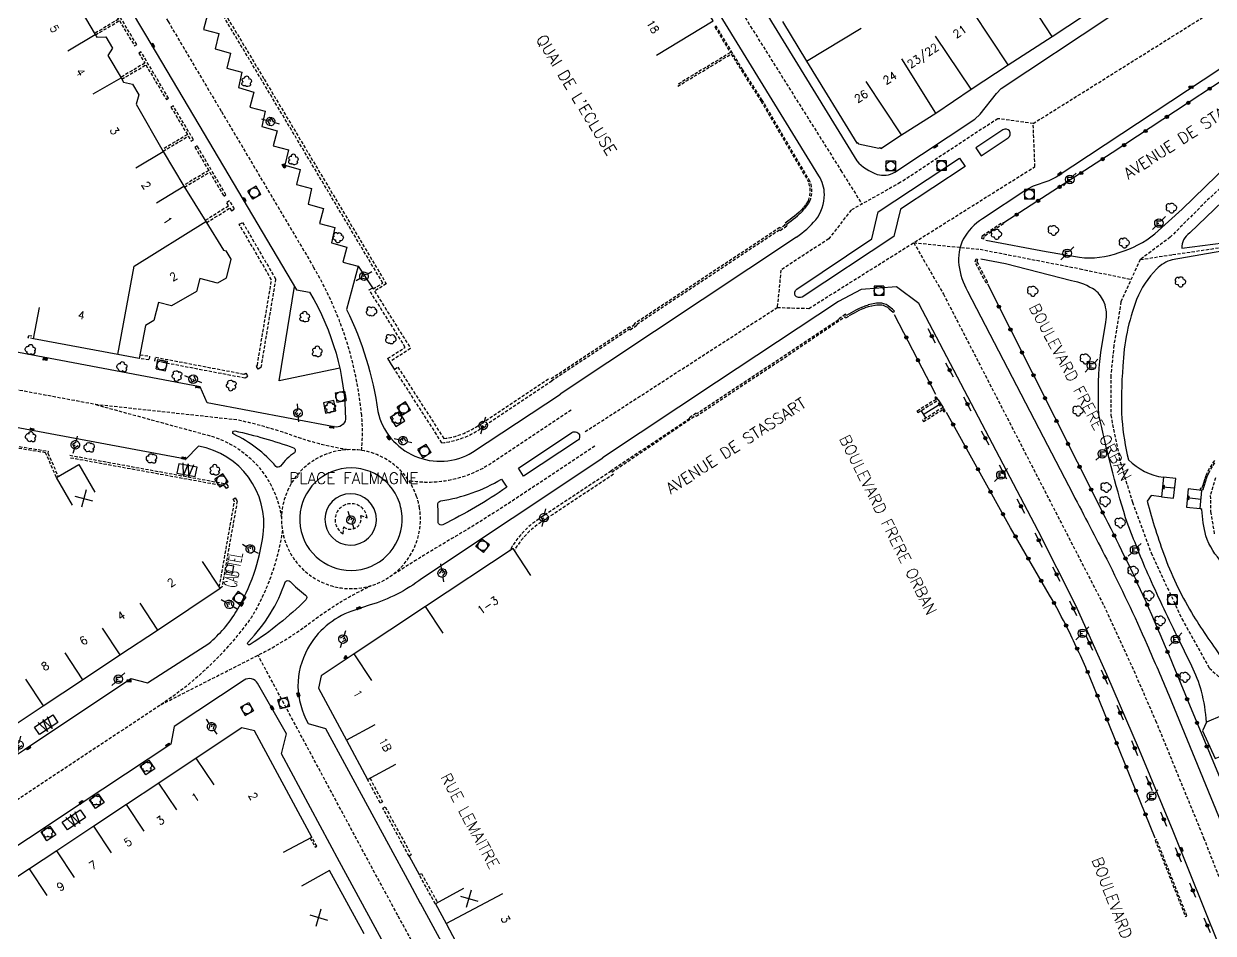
# Model space of a CAD drawing. Header units: millimetres. Extents: x 183999 to 185000, y 128000 to 129001.
# Drawn here: x 184355.6 to 184541.3, y 128440.8 to 128582.9 of the extents above; entities that cross this region are included whole.
import ezdxf
from ezdxf.enums import TextEntityAlignment as Align

# ---------------------------------------------------------------- set-up
doc = ezdxf.new("R2010")
doc.units = ezdxf.units.MM
doc.linetypes.add('DASHED', pattern=[0.75, 0.5, -0.25])
doc.layers.get('0').update_dxf_attribs({"linetype": 'CONTINUOUS'})
for name, color, linetype in [('W0001', 6, 'DASHED'), ('W0008', 7, 'CONTINUOUS'), ('W0100', 7, 'CONTINUOUS'), ('W0112', 1, 'DASHED'), ('W0300', 7, 'CONTINUOUS'), ('W0322', 7, 'CONTINUOUS'), ('W0334', 7, 'CONTINUOUS'), ('W0400', 7, 'CONTINUOUS'), ('W0420', 7, 'CONTINUOUS'), ('W0471', 7, 'CONTINUOUS'), ('W0851', 7, 'CONTINUOUS'), ('W0984', 7, 'CONTINUOUS'), ('W0989', 7, 'CONTINUOUS'), ('W0991', 7, 'CONTINUOUS'), ('W1102', 7, 'CONTINUOUS')]:
    doc.layers.add(name, color=color, linetype=linetype)
doc.styles.get("Standard").update_dxf_attribs({"font": 'romans.shx', "width": 0.85})

# ---------------------------------------------------------------- blocks, each defined once
blk = doc.blocks.new('T400')
for p, q in [((-0.15, 0.3), (0.15, 0.3)), ((-0.15, -0.25), (-0.15, 0.3)), ((-0.15, 0.15), (0.15, 0.15)), ((-0.15, 0), (0.15, 0)), ((0.15, 0.3), (0.15, -0.25)), ((-0.15, -0.15), (0.15, -0.15)), ((-0.15, -0.25), (-0.15, -0.3)), ((-0.15, -0.3), (0.15, -0.3)), ((0.15, -0.3), (0.15, -0.25))]:
    blk.add_line(p, q)
blk = doc.blocks.new('T420')
for p, q in [((0.7499999999708962, 0.75), (-0.7500000000291038, 0.75)), ((-0.7500000000291038, 0.75), (-0.7500000000291038, -0.75)), ((0.75, 0.75), (0.75, -0.75)), ((0.7499999999708962, -0.75), (-0.7500000000291038, -0.75))]:
    blk.add_line(p, q)
blk.add_ellipse((0, 0), major_axis=(-0.5303300858918937, 0.5303300858918937), ratio=0.9999999999925214, start_param=3.926990816990981, end_param=10.21017612417057)
blk = doc.blocks.new('T471')
for p, q in [((-0.333334, 0.333334), (-0.333334, -0.333334)), ((-0.333334, 0.333334), (0.333334, 0.333334)), ((-0.333334, 0), (0, 0)), ((0.500001, 0.500001), (1.000002, 1.000002)), ((-0.500001, -0.500001), (-1.000002, -1.000002)), ((-0.333334, -0.333334), (0.333334, -0.333334))]:
    blk.add_line(p, q)
blk.add_ellipse((0, 0), major_axis=(0.4714054636000732, 0.4714054636000732), ratio=1, start_param=5.497787143782138, end_param=11.78097245096172)
blk = doc.blocks.new('T300')
for p, q in [((-0.7999991999999999, 0.5142852), (-0.8571420000000001, 0.3428568)), ((-0.8571420000000001, 0.3428568), (-0.8571420000000001, 0.1714284)), ((-0.8571420000000001, 0.1714284), (-0.7428564, 0.05714279999999999)), ((-0.6857135999999999, 0.6285708), (-0.7999991999999999, 0.5142852)), ((-0.7999991999999999, -0.05714279999999999), (-0.7428564, 0.05714279999999999)), ((-0.7428564, 0.05714279999999999), (-0.6857135999999999, 0.1142856)), ((-0.5714279999999999, 0.6857135999999999), (-0.6857135999999999, 0.6285708)), ((-0.4571423999999999, 0.6857135999999999), (-0.5714279999999999, 0.6857135999999999)), ((-0.285714, 0.6285708), (-0.4571423999999999, 0.6857135999999999)), ((-0.285714, 0.6285708), (-0.1714284, 0.7428564)), ((-0.2285712, 0.5714279999999999), (-0.285714, 0.6285708)), ((-0.1714284, 0.7428564), (-0.05714279999999999, 0.7999991999999999)), ((-0.05714279999999999, 0.7999991999999999), (0.05714279999999999, 0.7999991999999999)), ((0.05714279999999999, 0.7999991999999999), (0.2285712, 0.7428564)), ((0.2285712, 0.7428564), (0.3428568, 0.6285708)), ((0.3428568, 0.6285708), (0.3999996, 0.5142852)), ((0.4571423999999999, 0.4571423999999999), (0.3428568, 0.4571423999999999)), ((0.3999996, 0.5142852), (0.3999996, 0.4571423999999999)), ((0.5714279999999999, 0.3999996), (0.4571423999999999, 0.4571423999999999)), ((0.5714279999999999, 0.3999996), (0.6857135999999999, 0.285714)), ((0.6857135999999999, 0.285714), (0.7428564, 0.1714284)), ((0.7428564, 0.05714279999999999), (0.6857135999999999, -0.1714284)), ((0.7428564, 0.1714284), (0.7428564, 0.05714279999999999)), ((-0.7999991999999999, -0.1714284), (-0.7999991999999999, -0.05714279999999999)), ((-0.7999991999999999, -0.2285712), (-0.7999991999999999, -0.1714284)), ((-0.7428564, -0.3428568), (-0.7999991999999999, -0.2285712)), ((-0.6857135999999999, -0.3999996), (-0.7428564, -0.3428568)), ((-0.5142852, -0.4571423999999999), (-0.6857135999999999, -0.3999996)), ((-0.3999996, -0.4571423999999999), (-0.5142852, -0.4571423999999999)), ((-0.3999996, -0.4571423999999999), (-0.3428568, -0.4571423999999999)), ((-0.3428568, -0.4571423999999999), (-0.3428568, -0.3999996)), ((-0.3428568, -0.5142852), (-0.3428568, -0.4571423999999999)), ((-0.285714, -0.6285708), (-0.3428568, -0.5142852)), ((-0.1714284, -0.7428564), (-0.285714, -0.6285708)), ((-0.05714279999999999, -0.7999991999999999), (-0.1714284, -0.7428564)), ((0.05714279999999999, -0.7999991999999999), (-0.05714279999999999, -0.7999991999999999)), ((0.1714284, -0.7428564), (0.05714279999999999, -0.7999991999999999)), ((0.2285712, -0.6857135999999999), (0.1714284, -0.7428564)), ((0.285714, -0.4571423999999999), (0.2285712, -0.4571423999999999)), ((0.285714, -0.6285708), (0.2285712, -0.6857135999999999)), ((0.4571423999999999, -0.3999996), (0.285714, -0.4571423999999999)), ((0.3428568, -0.5142852), (0.285714, -0.6285708)), ((0.3428568, -0.5142852), (0.3428568, -0.4571423999999999)), ((0.5714279999999999, -0.3428568), (0.4571423999999999, -0.3999996)), ((0.6285708, -0.285714), (0.5714279999999999, -0.3428568)), ((0.6857135999999999, -0.1714284), (0.6285708, -0.285714))]:
    blk.add_line(p, q)
blk = doc.blocks.new('T851')
for p, q in [((-0.25, -0.15), (0, 0.3166666666666667)), ((0, 0.3166666666666667), (0.25, -0.15)), ((-0.25, -0.15), (0.25, -0.15))]:
    blk.add_line(p, q)
for major_axis, ratio in [((-0.1060660171779822, 0.1060660171779822), 0.9999999999999998), ((-0.0353553390593274, 0.0353553390593274), 0.9999999999999994), ((-0.02357022603955159, 0.02357022603955159), 0.9999999999999992)]:
    blk.add_ellipse((0, 0), major_axis=major_axis, ratio=ratio, start_param=3.926990816987241, end_param=10.21017612416683)
blk = doc.blocks.new('t991o')
at = {"color": 0, "linetype": 'Continuous'}
for p, q in [((-1, 1), (1, -1)), ((-1, -1), (1, 1))]:
    blk.add_line(p, q, dxfattribs=at)
blk = doc.blocks.new('t322o')
at = {"color": 0, "linetype": 'Continuous'}
for radius in [0.25, 0.150337]:
    blk.add_circle((0, 0), radius, dxfattribs=at)

msp = doc.modelspace()

# ---------------------------------------------------------------- linework, layer by layer
at = {"layer": 'W0001'}
for points in [[(184235.94445, 128859.9284), (184245.0024183479, 128854.8036429801), (184258.0075680337, 128845.9218037235), (184268.8451958558, 128838.5563739442), (184276.2147825281, 128831.8408401), (184284.4513779459, 128824.0421515899), (184291.3874602454, 128817.7598764764), (184297.6732829019, 128811.0443387128), (184305.6931292172, 128801.5126074406), (184319.1317832758, 128784.6154503085), (184347.9598703219, 128748.4382051859), (184356.6401035324, 128738.3404869758), (184375.150475658, 128714.8405865603), (184400.5647042043, 128682.9407171044), (184420.7760291442, 128656.9408231968), (184439.0862862716, 128633.040923509), (184452.7939601167, 128609.5410230934), (184469.1030981003, 128582.4411370661), (184483.2109957742, 128559.9412309119), (184486.484210642, 128554.7070390497)], [(184443.2830635741, 128519.1738667238), (184473.2641766519, 128538.5540523728), (184478.216732431, 128538.416559836), (184513.5036866252, 128560.5529857478), (184513.2285427269, 128567.2901601184), (184544.8698674943, 128587.0892019771), (184549.5472793751, 128587.0204557087), (184563.8546589157, 128596.3700028484), (184594.8769142107, 128617.1314924648), (184625.3488874409, 128637.2742656656), (184641.8574067045, 128648.2737378167), (184653.619720948, 128655.904617319), (184659.947990487, 128657.485796062), (184679.1391383991, 128668.8289959127), (184689.7321011054, 128674.2599802563), (184699.8435691544, 128678.7972631105), (184710.9180322498, 128682.8533148011), (184720.3416434189, 128686.0844076283), (184729.5588980971, 128688.9030192027), (184744.4165597026, 128691.9966194931), (184754.7343842423, 128693.4402984146), (184764.8458465595, 128692.4778470144), (184774.9180941279, 128693.5213327006)], [(184556.0517942875, 128570.0411831417), (184540.2429437995, 128555.1412474833), (184534.639804029, 128549.5412694295), (184529.9371694152, 128546.0412855955), (184526.9354876155, 128539.4413132804), (184525.8348736283, 128532.6413413291), (184525.3345923004, 128527.9413635976), (184525.3345984681, 128521.7413905547), (184526.8354362841, 128514.341419695), (184528.7365040965, 128508.1414466522), (184531.638128397, 128500.2414786618), (184536.4408143423, 128489.9415228766), (184540.7432251274, 128482.2415545223), (184546.7465887266, 128476.7415782463)], [(184513.2285427269, 128567.2901601184), (184507.6917639662, 128568.0385056354), (184492.4722759615, 128558.0553008625), (184484.8119155847, 128553.7719654689), (184481.3023193658, 128549.2862664903), (184473.8444419699, 128544.395847748), (184473.2641766519, 128538.5540523728)], [(184529.9371694152, 128546.0412855955), (184534.9954235409, 128546.8192888441), (184544.1721819911, 128548.1634005299), (184561.101715942, 128551.3260160306), (184581.6703133191, 128555.5955451929), (184588.6319912928, 128557.4931137095), (184600.1636686387, 128557.4931137095)], [(184494.5670842383, 128548.6735615999), (184499.2199612604, 128540.6413110972), (184524.2339721456, 128492.0415170963), (184528.6364404297, 128482.5415598555), (184532.3385123878, 128474.0415929568), (184539.8427138031, 128455.7416713228), (184562.5554392147, 128397.7419140202), (184567.177270222, 128385.6019036048)], [(184494.5670842383, 128548.6735615999), (184504.9310160936, 128547.6482316617), (184520.5244126819, 128544.607334962), (184528.52394978, 128542.9339574076)], [(184541.6947551062, 128511.9744052474), (184540.8846119306, 128509.1983339492), (184540.9281800853, 128506.6818557432), (184541.50685202, 128503.2117685802)], [(184470.2111911037, 128129.7338679639), (184527.8915097541, 128230.826175424), (184528.2000950839, 128232.2638359339), (184528.0219704608, 128234.1622124165), (184480.8995004287, 128320.8608030047), (184437.005864236, 128401.608189067), (184414.0046887973, 128443.6572490513)]]:
    msp.add_lwpolyline(points, dxfattribs=at)
for points in [[(184304.71, 128699.699, -0.005234006609047936), (184316.1577452141, 128684.3515480091), (184326.8238069022, 128668.8891320154, -0.02774151915072673), (184334.0853617264, 128657.0685864738), (184343.2473709117, 128641.8244906276), (184351.4587558296, 128628.0228840907), (184358.7217593421, 128615.8175299024), (184364.4416639241, 128606.1804494563), (184378.1497603066, 128583.2191479855), (184386.4862411899, 128569.1461718365), (184400.802170799, 128544.9837529289, -0.1104267391770346), (184408.3795999993, 128521.7226499999, -0.04975703108267677), (184408.3550005553, 128516.2309973915, 1.338155018362291)], [(184416.9658053827, 128509.0419054785, 23.14209185883226), (184417.4208826214, 128507.2260477332, 0.04321130544723676), (184416.9658053827, 128509.0419054785, 0.04321130544723676)]]:
    msp.add_lwpolyline(points, format="xyb", dxfattribs=at)
at = {"layer": 'W0001', "flags": 128}
for points in [[(184406.2450139766, 128516.3469822605, -0.04719970375991552), (184398.4330986629, 128518.267234628, 0.03399580825832367), (184388.9605242164, 128520.9890379099), (184366.8558234709, 128523.3970202308), (184350.9705823519, 128526.3633488492), (184307.3648560643, 128534.5121292961), (184273.9226560643, 128540.8383292961), (184232.0079066936, 128548.7440500272), (184152.5466031812, 128563.3084829878, 0.07645981296980438), (184142.6799099082, 128563.15221623), (184102.1809995577, 128556.2645264441)], [(184366.8558234709, 128523.3970202308), (184384.5567769934, 128518.5620528887, -0.3010197831081289), (184395.8575785534, 128505.6608935999, -0.09970729346226673)], [(184441.0672314483, 128522.5316927752), (184428.7415985815, 128514.3168652508, -0.1245069002288277), (184420.2753487631, 128511.3207383437, -0.06590190387987108), (184415.7535061413, 128511.4981565486, -3.112849235992799)], [(184444.7817986963, 128516.9034220746), (184432.2745511367, 128508.604985871, -0.01341541801834035), (184422.4707190275, 128502.4725214541, 0.009997932897196495), (184412.3986042643, 128496.2676010419, 1.389857988802448)], [(184395.9968998501, 128503.7659873351, -0.09970729346226673), (184391.1526791886, 128490.1493114747, -0.09099125270564183), (184377.0226, 128476.5245), (184337.0224532751, 128449.989835087), (184283.8992, 128414.80305), (184243.4296693573, 128387.9767471059), (184203.798468874, 128361.6083105469), (184164.4124732866, 128335.463352002), (184141.73755, 128320.3706), (184130.9603702115, 128315.8058644761), (184119.2003914822, 128309.442096126, -0.09583388798408268), (184105.1519043795, 128305.0203946066, 25.14380054302236)], [(184377.0226, 128476.5245), (184392.1317740817, 128484.2253185009, 0.04452439094278986), (184400.7689130953, 128489.6445841161, -0.05423597530517062), (184409.9186567162, 128495.1413387014, -2.290600813380118)]]:
    msp.add_lwpolyline(points, format="xyb", dxfattribs=at)
msp.add_lwpolyline([(184414.0120375766, 128443.6612297228), (184410.3851, 128450.33955), (184392.1971951525, 128484.2587149582)], dxfattribs=at)
at = {"layer": 'W0008', "flags": 128}
for points in [[(184476.2599, 128549.5641, 0.0747), (184479.2806, 128552.2493, 0.1632), (184480.6342, 128556.1994, 0.1337), (184479.7816, 128559.1274), (184449.2133, 128608.9398), (184442.1634, 128620.4924, 0.0128), (184433.9931, 128633.2417, 0.0076), (184427.5695, 128642.2708, 0.0107), (184419.6521, 128652.7904), (184391.9921, 128687.5388, 0.1915), (184390.4678, 128688.4541, 0.1052), (184389.4308, 128688.3002, 0.1494), (184388.0153, 128687.4371, 0.1517), (184387.6191, 128685.4279), (184387.9978, 128684.7176), (184392.7222, 128676.9136)], [(184549.4769, 128676.0082), (184525.5649, 128660.0016), (184488.4267, 128635.1756), (184457.5985, 128614.5268, 0.1469), (184456.1151, 128612.3976, 0.196), (184455.8451, 128610.5139), (184456.207, 128609.6349), (184472.7615, 128582.5039), (184485.6931, 128561.4564, 0.124), (184488.8591, 128559.3496, 0.2062), (184491.6222, 128559.6793), (184504.0926, 128567.9435), (184504.9643, 128568.7244), (184507.4919, 128571.9715), (184508.2261, 128572.752), (184525.034, 128583.9118), (184554.8761, 128603.7209)], [(184505.8351, 128549.0615), (184515.2305, 128547.3123), (184520.4528, 128546.3999, 0.1211), (184526.6509, 128547.1604, 0.1054), (184532.2179, 128550.0741), (184536.4912, 128553.917), (184545.4362, 128562.6177), (184555.2445, 128571.8291, -0.0171), (184564.0408, 128579.2659, -0.007), (184570.7313, 128584.6915, -0.01838573198471248), (184578.3156, 128590.0996), (184588.1785, 128596.5711, -0.0844), (184594.4838, 128598.9612, -0.0055), (184599.7532, 128600.1823), (184603.046, 128601.6813)], [(184550.0061, 128580.8257), (184516.8269, 128558.9089), (184515.6904, 128558.316), (184513.2187, 128557.4885), (184512.2459, 128557.0016), (184505.3307, 128552.4053, 0.1266), (184502.3066, 128549.2361, 0.1444), (184501.6117, 128545.1742, 0.0928), (184502.9654, 128541.1301), (184514.7977, 128518.3384), (184519.4184, 128509.4367, -0.0026), (184524.7117, 128499.2465, -0.0136), (184531.0185, 128485.8942, -0.0039), (184534.3926, 128477.9994), (184547.9044, 128445.2002)], [(184552.9955, 128564.8821), (184537.6721, 128550.2009, 0.0814), (184536.697, 128549.1078, 0.0951), (184536.4245, 128547.8143), (184546.1068, 128549.0637)], [(184595.2701, 128556.7659), (184589.5624, 128556.9921), (184582.2448, 128554.7245), (184573.6906, 128553.3186), (184556.1191, 128549.7086), (184534.9446, 128545.9965, 0.1487), (184532.5007, 128544.5357, 0.1005), (184529.3711, 128539.8181, 0.0797583560178786), (184527.2300664272, 128529.381602681, 0.0325), (184527.0829664272, 128521.122702681, 0.03939620575656518), (184528.1025527501, 128514.7510368159, 0.154526214165297), (184533.5858, 128512.0364)], [(184540.2959, 128473.786, 0.0403), (184539.5181, 128478.6438, 0.046), (184537.9765, 128482.5696), (184535.7059, 128487.2551, -0.01), (184531.1441, 128496.9506, -0.0138), (184527.6607, 128505.6866, -0.0208), (184523.4743, 128521.8641, -0.0325), (184523.6214, 128530.123), (184523.7901, 128531.5417), (184524.5752, 128536.2806, 0.135), (184524.3246, 128539.3428, 0.1296), (184522.9083, 128541.2384, 0.1037), (184519.2038, 128542.7252), (184508.893, 128545.3722), (184505.0595, 128546.1029)], [(184420.2630993998, 128507.762499953, -0.3906128055323808), (184420.7294999945, 128508.3553000364, 0.09899289851936033), (184430.2008, 128511.7756), (184431.0288000005, 128510.4749999992, -0.03710019349762209), (184421.034200158, 128504.6288996452, -0.4565016749226921), (184420.3414000091, 128504.9529999998, 0.02542609287998608), (184420.2631, 128507.7625)], [(184533.2643, 128509.0025), (184531.6575, 128509.1945), (184531.0012, 128508.3245, 0.0204), (184533.8135, 128499.5089, 0.0456), (184538.2566, 128490.3757, 0.0169), (184542.8907, 128483.5566, 0.0393), (184548.6883, 128478.3666, 0.1654), (184551.3467, 128478.6955, 0.1937), (184552.7634, 128480.242), (184554.673, 128486.1387), (184555.3822, 128490.9578), (184555.5307, 128494.0799, 0.1332), (184555.3627, 128495.2525, 0.1488), (184554.2818, 128496.036, -0.0724), (184548.7999, 128495.908, -0.0676), (184542.833, 128498.6625, -0.1186), (184540.1875, 128502.8994, -0.03549999999989384), (184539.5389, 128506.9961), (184539.2942, 128507.1824)], [(184417.5349043489, 128445.5694888988), (184442.7194, 128399.1888), (184459.7822, 128367.6574), (184516.4605, 128263.3155), (184532.4772, 128234.0992, -0.0973), (184532.8491, 128231.857, -0.1033), (184532.3062, 128230.2925), (184509.6681, 128190.7174), (184473.7107453534, 128127.7758062407)], [(184422.8655, 128385.7401), (184424.9902, 128388.3651), (184425.0262, 128388.7159), (184432.9755, 128394.9066, 0.1681), (184434.0832, 128396.5899, 0.1796), (184433.7669, 128398.7445), (184410.4744732457, 128441.7450092038)]]:
    msp.add_lwpolyline(points, format="xyb", dxfattribs=at)
at = {"layer": 'W0008'}
for points in [[(184360.9272, 128604.0884), (184374.6344, 128581.1286), (184382.9674, 128567.0615), (184398.2217, 128541.3153), (184400.2384, 128540.9272, -0.1342154782708069), (184405.8581, 128521.1171, -0.4422458416365804), (184404.111, 128519.9189), (184384.236, 128523.6678), (184383.1522, 128526.1903), (184352.0367, 128532.0646), (184322.4185, 128537.6194), (184308.432721354, 128540.2412329925), (184274.2434, 128546.6612), (184233.2631271493, 128554.3329309416, -0.09161667642155831), (184232.2696, 128554.8849), (184231.1742998899, 128555.8963998981, -0.1145565071383721), (184229.9722, 128558.0011), (184234.4101, 128581.4169), (184236.8025, 128593.7635, -0.2283582828732092)], [(184384.2833325913, 128584.3111203633), (184383.6743295153, 128581.9664798891), (184386.0550776956, 128581.3391933899), (184385.5266975868, 128578.9397431798), (184387.9102570522, 128578.2555416854), (184387.3012539762, 128575.9109012111), (184389.6820021565, 128575.2836147119), (184389.1536220477, 128572.8841645018), (184391.5371815131, 128572.1999630074), (184390.9281784371, 128569.8553225332), (184393.3089266173, 128569.2280360339), (184392.7805465086, 128566.8285858238), (184395.164105974, 128566.1443843294), (184394.555102898, 128563.7997438552), (184396.9358510782, 128563.1724573559), (184396.4074709695, 128560.7730071458), (184398.7910304349, 128560.0888056514), (184398.1820273589, 128557.7441651772), (184400.5627755391, 128557.116878678), (184400.0343954304, 128554.7174284679), (184402.4179548958, 128554.0332269735), (184401.8089518197, 128551.6885864993), (184404.1897, 128551.0613), (184403.6735, 128548.6592), (184406.0605, 128547.9871), (184405.4634, 128545.6394), (184407.8473, 128545.0242), (184406.0064, 128538.2657, -0.08097745815246259), (184410.9010999987, 128522.3281999998, 0.5117517974042582), (184425.7079000292, 128515.9588999513), (184439.428687188, 128525.014396691)], [(184317.6123, 128444.3121), (184341.0084, 128459.7674), (184355.718, 128469.5385), (184372.3591, 128480.6201), (184374.9628, 128479.945), (184384.5043078057, 128486.1036874276, 0.08559017605238137), (184388.8462, 128491.1604, 0.1020631458553259), (184393.0096, 128503.1084, 0.4028022718561416), (184382.8783, 128516.8888), (184380.9322, 128514.86), (184324.2939, 128525.4512), (184306.2868, 128528.8132), (184272.8446, 128535.1394), (184230.8833, 128543.0539, 0.1846081952122741), (184228.1261002049, 128542.6194996432)], [(184446.0109534032, 128515.0410206261), (184417.7436, 128496.2101, -0.09150533576338946), (184409.7129, 128492.112), (184406.8290000259, 128491.1516999272, 0.1850012820525544), (184399.9423, 128485.2545, 0.2678792398353366), (184400.0506, 128473.6123), (184402.722, 128472.8149), (184415.8332, 128448.6869), (184417.5299066503, 128445.5668493651)], [(184410.4921213826, 128441.75456881), (184404.937, 128451.9922), (184395.8432, 128468.8558), (184396.6462, 128471.962), (184392.1240003441, 128479.8767002078, 0.4204573336885484), (184390.0438, 128480.3669), (184379.0824, 128473.104), (184378.6053, 128470.3882), (184364.4026, 128460.9915), (184340.3082, 128445.0159), (184325.0173, 128434.8448), (184289.0857, 128411.0629), (184246.7468387147, 128382.9895942118), (184209.8656, 128358.4583), (184183.1826, 128340.7581)]]:
    msp.add_lwpolyline(points, format="xyb", dxfattribs=at)
at = {"layer": 'W0008', "flags": 128}
for points in [[(184505.0935, 128562.2527), (184509.3003, 128565.0296, 0.3647), (184509.5411, 128566.1183, 0.3564), (184508.509, 128566.2961), (184504.2939, 128563.4838)], [(184501.744, 128561.8576), (184502.6143, 128560.5987), (184492.5086, 128553.9109), (184491.488, 128549.6291), (184477.1672, 128540.1894, -0.3728), (184476.067, 128540.4399, -0.3517), (184476.3034, 128541.4279), (184488.0222, 128549.2551), (184489.0368, 128553.4883)]]:
    msp.add_lwpolyline(points, format="xyb", close=True, dxfattribs=at)
for points in [[(184439.3775528385, 128525.0894656093), (184476.251, 128549.5651)], [(184563.7181, 128384.2884), (184544.7822, 128432.6644), (184535.0633, 128456.7997), (184529.8123, 128469.4267), (184524.714, 128481.2424), (184519.865, 128492.0119), (184513.9965, 128503.6585), (184495.3902, 128539.1683), (184491.9085, 128541.7975), (184486.369, 128541.359), (184482.8359, 128539.5088), (184463.7784, 128526.8915), (184445.9851305279, 128515.0811000301)]]:
    msp.add_lwpolyline(points, dxfattribs=at)
at = {"layer": 'W0008'}
for points in [[(184388.5863013624, 128519.279505934, -0.03372343540350885), (184397.7582000004, 128516.650400001, -0.481007602336369), (184397.8957977318, 128515.8785019905, 0.08964275309313145), (184395.7111999976, 128513.7797000018, -0.4370277469815555), (184394.9876995258, 128513.7478995207, 0.104813519752426), (184388.4287, 128518.7661, -0.9303273982957893)], [(184442.0614, 128517.7771), (184433.6428, 128512.2015), (184432.8491, 128513.4492), (184441.2196010507, 128519.0279985224, -1.026128785489974)], [(184410.5784639438, 128506.3446538209, 70.29523677727914), (184410.6223853598, 128506.1204645, 0.01422571493952563)], [(184397.2121985794, 128495.7796986066, 0.04699591639100024), (184399.6228999844, 128493.6461999786, -0.4041102179500069), (184399.6850989166, 128492.9068008836, -0.05114072452631193), (184390.9922000026, 128485.945199996, -1.065010063767059), (184390.6865986755, 128486.361102063, 0.1125265760130086), (184396.4722, 128495.7667, -0.4302441187799096)]]:
    msp.add_lwpolyline(points, format="xyb", close=True, dxfattribs=at)
at = {"layer": 'W0100'}
for p, q in [((184498.4128, 128524.1282), (184499.1562, 128522.9649)), ((184495.6875887811, 128522.4467444236), (184496.4426500846, 128521.2511683573))]:
    msp.add_line(p, q, dxfattribs=at)
at = {"layer": 'W0100', "flags": 128}
for points in [[(184454.4085619884, 128577.9770952067), (184463.2359, 128583.3427), (184458.9668, 128590.3661), (184455.8131, 128595.4904), (184452.6709, 128600.5695), (184449.4913, 128605.7395), (184443.1096, 128616.0549), (184442.6992, 128616.3487), (184441.1308574519, 128611.601037166)], [(184474.063, 128583.22), (184477.8081, 128577.0255), (184485.6769, 128564.1969), (184485.8537, 128564.3108), (184485.968, 128564.1336), (184489.1491, 128563.4382), (184489.3108, 128563.5394), (184489.4244, 128563.3728), (184492.6814, 128565.5289), (184498.0511, 128568.9133), (184503.5595, 128572.6409), (184509.3217, 128576.447), (184516.1832, 128580.8717), (184528.5637, 128589.0869)], [(184421.5771, 128442.3792), (184425.0799, 128435.7661), (184428.2835, 128430.0914), (184431.3957, 128424.2946), (184435.3638, 128416.9141), (184438.8045, 128410.6679), (184442.2593, 128404.4296), (184445.5803, 128398.2265), (184448.8771, 128392.1021), (184452.5418, 128385.4148), (184456.3087, 128378.3385), (184459.5159, 128372.2984), (184462.8271, 128366.2161), (184466.143, 128360.0557), (184469.544, 128353.54), (184473.0576, 128347.273)]]:
    msp.add_lwpolyline(points, dxfattribs=at)
at = {"layer": 'W0100'}
for points in [[(184364.5697368904, 128584.8952122493), (184366.7773, 128581.1963), (184367.0401202472, 128580.7547335667), (184368.4133, 128580.8448), (184369.4732, 128579.0751), (184368.7402517881, 128577.8983287481), (184370.8096, 128574.4216), (184371.1906272074, 128573.7571524821), (184372.6227, 128573.4128), (184373.5917, 128571.753), (184373.1757686628, 128570.295398867), (184377.4084, 128562.9144), (184380.6287, 128557.528), (184384.0267, 128552.0045), (184386.7835171345, 128547.5232523713), (184387.1821, 128547.4195), (184387.9761, 128546.1295), (184387.1962, 128543.1522), (184385.8923, 128542.38), (184383.1213, 128543.1013), (184382.5699, 128541.0785), (184378.6854, 128538.8181), (184376.660032797, 128539.3453094419), (184375.9247, 128536.5204), (184374.6219, 128535.7577), (184373.6624, 128530.6005), (184370.2911, 128531.2283), (184357.1472, 128533.6617), (184358.0574092207, 128538.5781539228)], [(184496.0651194329, 128521.8489563904), (184498.7845, 128523.54655), (184498.3947916198, 128523.6367019738), (184498.6943480262, 128523.1568416198), (184498.7845, 128523.54655)], [(184363.2410985216, 128507.7085909951), (184360.7252, 128512.0295), (184364.208, 128514.0574), (184366.7238985216, 128509.7364909951)], [(184535.29465, 128510.3209), (184533.42505, 128510.51945), (184533.6764413914, 128510.2083192103), (184533.7361807897, 128510.7708413914), (184533.42505, 128510.51945)], [(184539.4244, 128508.5855), (184537.2774, 128508.82055), (184537.5277815555, 128508.508605972), (184537.589344028, 128509.0709315556), (184537.2774, 128508.82055)], [(184434.8045795071, 128496.7317320837), (184432.0445, 128500.9009), (184418.3667, 128491.8459), (184407.2055, 128484.5009), (184402.0517, 128481.0587), (184401.6423, 128479.1005), (184406.0183, 128471.0016), (184409.3053, 128464.8739), (184413.7114111076, 128467.2374111397)], [(184225.5193, 128388.01), (184231.6501, 128392.087), (184237.4911, 128395.9671), (184249.1575, 128403.6578), (184254.9201, 128407.4779), (184260.8605, 128411.532), (184269.5722, 128417.2339), (184280.9885, 128424.8782), (184286.763, 128428.7739), (184293.0309, 128432.9642), (184298.6407, 128436.6947), (184304.1379, 128440.2837), (184309.9455, 128444.1245), (184315.9271, 128448.0878), (184321.8468, 128452.0222), (184333.3239, 128459.642), (184345.1811, 128467.395), (184353.0355, 128472.5884), (184358.6667, 128476.3809), (184364.7962, 128480.4401), (184370.6344, 128484.322), (184376.5019, 128488.1964), (184386.3025, 128494.711), (184383.5346294753, 128498.8749996108)], [(184396.1778300083, 128453.4937612632), (184400.5779, 128455.8685), (184391.6351, 128472.4383), (184389.6845, 128472.9308), (184382.5627, 128468.1726), (184376.7305, 128464.3003), (184371.6576, 128460.9426), (184366.5689, 128457.5604), (184360.7633, 128453.7317), (184356.5115818447, 128450.9151608599), (184344.2838, 128442.8149)], [(184408.7657, 128440.7561), (184403.3416, 128450.6218), (184398.9601388825, 128448.2129001502)], [(184424.2821966549, 128447.8325325281), (184419.9029, 128445.4197), (184421.5788773264, 128442.3777972513)]]:
    msp.add_lwpolyline(points, dxfattribs=at)
for points in [[(184382.407, 128512.1863), (184382.6787, 128513.6426), (184379.8118, 128514.1447), (184379.5401, 128512.6884)], [(184387.2797, 128497.266), (184388.2201, 128497.0781), (184388.4253, 128498.1526), (184387.4857, 128498.3249), (184387.0877, 128497.833)], [(184357.3065, 128473.0399), (184360.1796, 128474.9493), (184360.9484, 128473.7716), (184358.0753, 128471.8622)], [(184362.4424, 128457.0122), (184361.6332, 128458.1889), (184364.4306, 128460.1031), (184365.2398, 128458.9264)]]:
    msp.add_lwpolyline(points, close=True, dxfattribs=at)
at = {"layer": 'W0100', "flags": 128}
for points in [[(184533.5858, 128512.0364), (184533.2643, 128509.0025), (184535.1127, 128508.7736), (184535.4766, 128511.8682)], [(184537.1487, 128507.3867), (184539.2942, 128507.1824), (184539.5546, 128509.9886), (184537.4061, 128510.2544)], [(184546.7127, 128473.4729), (184544.9427478109, 128472.6097354098), (184544.0391, 128474.4627), (184542.7426, 128474.8639), (184540.2898, 128473.7878), (184539.6639, 128472.4611), (184541.6658, 128468.108), (184542.6651853408, 128468.5675964976), (184547.3048818463, 128457.7500254783), (184552.8366, 128460.1226), (184547.5815, 128472.375), (184547.3057896737, 128472.256746814)]]:
    msp.add_lwpolyline(points, close=True, dxfattribs=at)
at = {"layer": 'W0112'}
for points in [[(184311.091, 128703.468, -0.03912156117693037), (184362.4597928223, 128625.6835245683), (184370.9653155003, 128611.3890962868), (184378.1997864491, 128599.2400130241), (184385.5079098346, 128586.9931090002), (184393.1569836375, 128574.1979853429), (184412.2249171041, 128542.2468074963), (184410.3896482924, 128541.1251166583), (184416.0276769612, 128532.1431370682), (184412.7608487493, 128530.0867159207), (184412.7812, 128530.1001), (184412.4351, 128530.6042), (184415.1856, 128532.3356), (184409.5756, 128541.292), (184410.0888, 128541.6044), (184410.1769750959, 128541.4639276899), (184411.6786, 128542.3817), (184392.8135, 128573.993), (184385.1645, 128586.788), (184377.8562, 128599.0352), (184370.6216, 128611.1845), (184362.113, 128625.4841, 0.03876306447169535), (184310.785, 128703.269)], [(184438.0298131872, 128527.1308598646), (184450.2097, 128535.2028), (184450.2905, 128535.0917), (184451.4241, 128535.8467), (184451.3231, 128535.956), (184473.6308, 128550.7095), (184473.7158, 128550.592), (184474.8568, 128551.3589), (184474.7301851977, 128551.5705551248), (184475.0800691532, 128551.824596731), (184475.4280367348, 128552.0807661322), (184475.7719352865, 128552.3414012914), (184476.1098878563, 128552.608721905), (184476.4398861692, 128552.8848951903), (184476.836562993, 128553.2442160323), (184477.2148371547, 128553.6232914187), (184477.5717419414, 128554.024590887), (184477.9041268372, 128554.4506628188), (184478.2091958751, 128554.9041211323), (184478.3541733661, 128555.1497609033, 0.1932261990792153), (184478.3800607734, 128558.2673195473), (184470.9293, 128570.9374), (184467.882, 128575.6819), (184466.2891, 128578.2722), (184463.7424, 128582.4903), (184463.528382152, 128582.3610856017), (184465.9458677537, 128578.3570034497), (184457.5991716812, 128573.3176419154)], [(184457.7283860795, 128573.1036240674), (184466.075082152, 128578.1429856017), (184467.6690439369, 128575.5509430788), (184470.7162926708, 128570.8064341236), (184478.154362413, 128558.1579348748, -0.1907784239657574), (184478.1296237945, 128555.2611556302), (184477.9976489679, 128555.037546669), (184477.701605847, 128554.5975045877), (184477.3795816398, 128554.1847136404), (184477.0328015804, 128553.7947982943), (184476.6640530822, 128553.4252687477), (184476.2756804289, 128553.073470053), (184475.9520858295, 128552.8026559909), (184475.6188694699, 128552.5390817214), (184475.2784206027, 128552.2810610223), (184474.9325182543, 128552.0264120202), (184474.3982328854, 128551.6384813615), (184474.5205038041, 128551.4340876729), (184473.7767942523, 128550.9342183869), (184473.6928461509, 128551.0502642918), (184450.939916538, 128536.0023056478), (184451.0415689118, 128535.892299663), (184450.3515836942, 128535.4327558739), (184450.271105947, 128535.5434127762), (184437.8920725643, 128527.3394928272)], [(184438.0878009785, 128527.0460924613), (184426.8431000234, 128519.5775999655, -0.1260817322499191), (184420.9018, 128517.4337), (184413.5132, 128528.9222), (184414.0274959831, 128529.2529592202), (184421.2110667306, 128518.0832582575, 0.1184027399861873), (184426.5019943153, 128520.0851038558), (184437.7494933181, 128527.5554547556)], [(184447.3471325882, 128513.0164568869), (184436.0687999459, 128505.5464000827, 0.1256090070724203), (184431.4616003357, 128500.5150077907)], [(184447.6847884209, 128512.5066622629), (184436.403632132, 128505.0347464625, 0.116751005485692), (184432.2249534348, 128500.6283206525, 0.113267223246602)]]:
    msp.add_lwpolyline(points, format="xyb", dxfattribs=at)
for points in [[(184366.8220604676, 128581.1210975746), (184370.5489651174, 128583.3508211771), (184372.908742271, 128579.4065365867), (184373.252, 128579.6119), (184370.1814, 128584.7443), (184369.8381422711, 128584.5389365867), (184370.4135272552, 128583.5772008046), (184366.6869561968, 128581.3476767824)], [(184370.9307087294, 128574.2104066966), (184374.6744291811, 128576.4340023261), (184377.8847888199, 128571.0289327725), (184378.2287, 128571.2332), (184373.9223, 128578.4836), (184373.5783888199, 128578.2793327726), (184374.5125138901, 128576.7066083604), (184370.7719361435, 128574.4848793513)], [(184377.3802283522, 128562.9635266269), (184381.3120982801, 128565.312603336), (184381.7694163985, 128564.5471471248), (184382.1128, 128564.7523), (184378.9418, 128570.0599), (184378.5984163985, 128569.8547471248), (184381.1660008908, 128565.5571402338), (184377.2385014129, 128563.2106746289)], [(184380.7262826618, 128557.3693779187), (184384.6477197182, 128559.6837325923), (184386.848819474, 128555.9541943995), (184387.1933, 128556.1575), (184382.6845, 128563.7972), (184382.340019474, 128563.5938943995), (184384.4949724583, 128559.9425471864), (184380.5700344403, 128557.6261263145)], [(184384.1514562892, 128551.8017067794), (184387.7719820916, 128554.061515633), (184388.0360103078, 128553.6385059755), (184388.545, 128553.9562), (184387.7686, 128555.2001), (184387.2596103078, 128554.8824059755), (184387.5685949174, 128554.3873699685), (184383.9501825563, 128552.128880253)], [(184447.4572506823, 128512.8513091181), (184460.531979293, 128521.706255849), (184460.6168943066, 128521.5945100498), (184473.7643445359, 128530.3005826164), (184483.858073392, 128537.1496454725), (184483.9945624339, 128536.9610527299), (184484.5617035764, 128537.2991384836), (184484.9320921455, 128537.5166398763), (184485.3034294754, 128537.7278002402), (184485.6770194112, 128537.9301244809), (184486.0534697197, 128538.1207520922), (184486.5298830662, 128538.3389858261), (184487.0148550692, 128538.5321947728), (184487.509901498, 128538.6971778614), (184488.0162116611, 128538.8303918825), (184488.5373237247, 128538.9289858968), (184488.8061140205, 128538.9635704382), (184489.0739333018, 128538.9832130371), (184489.3342387485, 128538.9835837106), (184489.5831032797, 128538.9607620724), (184489.8142919231, 128538.912274375), (184490.1427113302, 128538.7855867904), (184490.4566675017, 128538.6012823829), (184490.7651224821, 128538.3681039844), (184491.0711169045, 128538.0993669474), (184491.3787091771, 128537.8093909632), (184491.5502, 128537.9913), (184491.2394, 128538.2843), (184490.9232, 128538.562), (184490.5958, 128538.8095), (184490.2517, 128539.0115), (184489.8854, 128539.1528), (184489.6203, 128539.2084), (184489.3455, 128539.2336), (184489.0646, 128539.2332), (184488.781, 128539.2124), (184488.4981, 128539.176), (184487.9611, 128539.0744), (184487.4385, 128538.9369), (184486.929, 128538.7671), (184486.4315, 128538.5689), (184485.9449, 128538.346), (184485.561, 128538.1516), (184485.1821, 128537.9464), (184484.807, 128537.7331), (184484.4344, 128537.5143), (184484.063, 128537.2929), (184483.9184, 128537.4927), (184482.7792, 128536.7197), (184482.8492, 128536.6163), (184460.6742, 128521.9323), (184460.5878, 128522.046), (184459.4578, 128521.2807), (184459.5424, 128521.1677), (184447.3240775102, 128513.0530238545)], [(184357.1472, 128533.6617), (184356.3227, 128533.7992), (184356.3884983946, 128534.1937511009), (184357.220028295, 128534.0550787404)], [(184373.7722168181, 128531.1907525217), (184375.2510560429, 128530.9698139416), (184375.1624, 128530.3764), (184373.6624, 128530.6005)], [(184360.7252, 128512.0295), (184359.027733471, 128515.8655644248), (184354.1337349167, 128516.6735064129), (184354.1826, 128516.9695), (184359.4307, 128516.1031), (184359.3818349167, 128515.8071064128), (184360.9889852556, 128512.183091972)], [(184362.8138, 128515.481), (184387.2667, 128511.0185), (184387.6014, 128510.4899), (184387.2634492524, 128510.275915673), (184387.0224957563, 128510.6564594974), (184362.7419885321, 128515.0874989033)], [(184541.5230869574, 128514.6445992497), (184541.1076922093, 128514.0394173372), (184540.7281741457, 128513.4115915779), (184540.395477382, 128512.7589073539), (184540.1854922405, 128512.2638321452), (184540.0014192457, 128511.7609238966), (184539.8366292053, 128511.2523477376), (184539.6851568366, 128510.7426120371), (184539.5772021018, 128510.3621533874), (184539.2899403911, 128510.2767290219), (184539.3612, 128510.0371), (184539.7802, 128510.1617), (184539.9248, 128510.6714), (184540.0754, 128511.1782), (184540.2378, 128511.6794), (184540.4181, 128512.172), (184540.6222, 128512.6532), (184540.9468, 128513.29), (184541.3179, 128513.9039), (184541.7261, 128514.4986)], [(184386.1542953209, 128494.9339599327), (184388.5252946664, 128508.2546153895), (184388.2898496397, 128508.6110216632), (184388.6236, 128508.8315), (184388.9471, 128508.3418), (184386.5502038874, 128494.8756523422), (184386.3025, 128494.711)], [(184409.6577923998, 128465.0629827746), (184411.6286293133, 128461.3492057236), (184411.2753, 128461.1617), (184409.3053, 128464.8739)], [(184400.3138197095, 128455.7259746091), (184401.1280920544, 128454.3002195904), (184401.3886, 128454.449), (184400.5779, 128455.8685)], [(184419.9029, 128445.4197), (184417.3499, 128449.9947), (184417.6991949476, 128450.189618033), (184420.2532488535, 128445.6127294238)]]:
    msp.add_lwpolyline(points, dxfattribs=at)
for points in [[(184389.7882, 128551.8504), (184394.9436, 128542.9932), (184392.6387, 128529.1999), (184392.2313, 128528.9204), (184391.8918673522, 128529.415157999), (184392.0889442311, 128529.5503641543), (184394.3161164693, 128542.8785149783), (184389.2696449566, 128551.5485711296)], [(184508.5753316885, 128551.6417615999), (184505.5475608017, 128549.6429924541), (184505.4445295485, 128549.2473913215), (184505.2026, 128549.3104), (184505.3298, 128549.7988), (184508.4376, 128551.8504)], [(184505.8808, 128542.3333), (184504.18, 128545.6693), (184504.3107, 128546.1451), (184504.5517701213, 128546.0788791827), (184504.4467381763, 128545.6965211154), (184506.1035239941, 128542.4468518493)], [(184376.2173635327, 128530.7945466307), (184390.0322258579, 128528.1559471619), (184390.2675820855, 128528.3059105615), (184390.59, 128527.7999), (184390.1537, 128527.5219), (184376.1048, 128530.2052)], [(184495.1987, 128522.1451), (184498.4128, 128524.1282), (184498.0952, 128524.604), (184497.8872681414, 128524.4652039548), (184498.0610180548, 128524.2049073276), (184495.0674264325, 128522.3578610173)], [(184496.0930932721, 128520.7347246317), (184499.0731970983, 128522.6167973353), (184499.2817903142, 128522.268303759), (184499.4963, 128522.3967), (184499.1562, 128522.9649), (184495.9596, 128520.9461)], [(184412.0523285666, 128460.5704443995), (184416.1305285666, 128453.0685443995), (184415.7791, 128452.8775), (184411.7009, 128460.3794)], [(184532.2614, 128455.3921), (184537.0002, 128443.4533), (184537.2325, 128443.5455), (184532.4938, 128455.4843)]]:
    msp.add_lwpolyline(points, close=True, dxfattribs=at)
msp.add_lwpolyline([(184405.5789005707, 128504.303800696, 0.7410427159114696), (184408.2293, 128506.0731), (184409.2421000551, 128505.727100007, 1.622580871461156), (184405.5093, 128503.2135)], format="xyb", close=True, dxfattribs=at)
at = {"layer": 'W0322', "flags": 128}
for points in [[(184604.6352, 128613.9118), (184581.409, 128598.4254), (184570.1221, 128590.9932), (184562.5314, 128586.4244), (184553.1073, 128580.842), (184525.5657, 128562.6886), (184508.636, 128551.7511)], [(184498.0024, 128524.9825), (184491.5822, 128537.4327)], [(184497.980555554, 128532.986988722), (184496.8206, 128535.2016)], [(184500.7644488836, 128527.6719216547), (184499.6044933296, 128529.8865329327)], [(184503.5483422132, 128522.3568545874), (184502.3883866592, 128524.5714658655)], [(184506.3322355428, 128517.0417875202), (184505.1722799888, 128519.2563987982)], [(184509.1161288724, 128511.7267204529), (184507.9561733184, 128513.9413317309)], [(184511.9000222019, 128506.4116533856), (184510.7400666479, 128508.6262646636)], [(184514.6839155315, 128501.0965863183), (184513.5239599775, 128503.3111975963)], [(184517.4663, 128495.7844), (184516.3078533071, 128497.996130529)], [(184520.0473, 128490.4272), (184518.9672, 128492.6801)], [(184522.5383, 128485.0003), (184521.5203, 128487.2711)], [(184524.9044, 128479.6809), (184523.9104, 128481.9079)], [(184527.3198, 128474.0963), (184526.321, 128476.4022)], [(184529.5685, 128468.572), (184528.6275, 128470.8912)], [(184531.8512, 128463.062), (184530.8889, 128465.3803)], [(184534.1077, 128457.5043), (184533.1767, 128459.7619)], [(184536.3698, 128451.9396), (184535.4571, 128454.1983)], [(184538.6158, 128446.4042), (184537.7116, 128448.6597)], [(184540.9015, 128440.8928), (184539.9259, 128443.2159)]]:
    msp.add_lwpolyline(points, dxfattribs=at)
for points in [[(184506.0737, 128542.2611), (184523.5832, 128507.5081, -0.0096), (184530.3582, 128493.646, -0.0085), (184537.2164, 128477.5015), (184545.6864, 128457.1394)], [(184532.2827, 128455.6972), (184522.0335, 128480.962, 0.0111), (184518.6543, 128488.3102, 0.0161), (184515.7904, 128493.637), (184509.6851, 128504.1756), (184499.6936, 128522.1399)]]:
    msp.add_lwpolyline(points, format="xyb", dxfattribs=at)
at = {"layer": 'W0334'}
for points in [[(184407.8473, 128545.0242), (184410.0888, 128541.6044)], [(184404.9541941551, 128529.1041786357), (184395.5159, 128527.1071), (184397.9173118759, 128541.8290461254)], [(184415.7791, 128452.8775), (184417.3499, 128449.9947)]]:
    msp.add_lwpolyline(points, dxfattribs=at)
at = {"layer": 'W0334', "flags": 128}
msp.add_lwpolyline([(184413.5132, 128528.9222), (184412.7608487493, 128530.0867159207)], dxfattribs=at)
at = {"layer": 'W0334'}
for points in [[(184402.7313, 128522.064), (184404.3491, 128522.41), (184404.0325, 128524.0156), (184402.4147, 128523.6696)], [(184414.2096, 128522.2407), (184412.8172, 128521.3607), (184413.7149, 128519.9886), (184415.1073, 128520.8686)], [(184374.7007, 128465.5754), (184373.7857, 128466.9484), (184375.1597, 128467.8654), (184376.0747, 128466.4924)], [(184366.7978, 128460.3243), (184365.8828, 128461.6973), (184367.2567999999, 128462.6143), (184368.1718, 128461.2413)], [(184359.2443, 128455.2971), (184358.3293, 128456.6701), (184359.7033, 128457.5871), (184360.6183, 128456.2141)]]:
    msp.add_lwpolyline(points, close=True, dxfattribs=at)
msp.add_lwpolyline([(184414.2713667708, 128508.1131963924, 23.14209185878158), (184414.6069164082, 128506.7742799268, 0.04321130544733076)], format="xyb", close=True, dxfattribs=at)
at = {"layer": 'W1102'}
for p, q in [((184516.1832, 128580.8717), (184510.7637252827, 128589.2758236181)), ((184509.3217, 128576.447), (184503.8102038164, 128584.7910643465)), ((184362.480760189, 128578.6390004178), (184366.7773, 128581.1963)), ((184477.8081, 128577.0255), (184486.3656716105, 128582.1992769696)), ((184503.5595, 128572.6409), (184497.9550351319, 128580.9228063954)), ((184498.0511, 128568.9133), (184492.7190441869, 128577.3731570204)), ((184366.4715953901, 128571.9339727041), (184370.8096, 128574.4216)), ((184492.6814, 128565.5289), (184487.1614271419, 128573.867359069)), ((184373.1168843982, 128560.3486849226), (184377.4084, 128562.9144)), ((184376.3700378458, 128554.9081151444), (184380.6287, 128557.528)), ((184373.7467597695, 128492.3688616205), (184376.5019, 128488.1964)), ((184421.1267795071, 128487.6767320837), (184418.3667, 128491.8459)), ((184367.8659535845, 128488.4856167503), (184370.6344, 128484.322)), ((184362.0354829892, 128484.6088561386), (184364.7962, 128480.4401)), ((184409.954196177, 128480.324079337), (184407.2055, 128484.5009)), ((184355.8736681167, 128480.5280644407), (184358.6667, 128476.3809)), ((184410.4172378007, 128473.37843535), (184406.0183, 128471.0016)), ((184385.3403757564, 128464.0151347396), (184382.5627, 128468.1726)), ((184379.4961671399, 128460.1348366079), (184376.7305, 128464.3003)), ((184374.4173018455, 128456.7731710777), (184371.6576, 128460.9426)), ((184369.3365819877, 128453.3962750722), (184366.5689, 128457.5604)), ((184363.5160162812, 128449.5576540725), (184360.7633, 128453.7317)), ((184359.2642981259, 128446.7411149324), (184356.5115818447, 128450.9151608599)), ((184421.5771, 128442.3792), (184430.4140136077, 128447.0599005769))]:
    msp.add_line(p, q, dxfattribs=at)
msp.add_lwpolyline([(184370.2911, 128531.2283), (184372.8623759728, 128545.0361093137), (184384.0267, 128552.0045)], dxfattribs=at)

# ---------------------------------------------------------------- block references
at = {"layer": 'W0300'}
for p, rotation in [((184390.4098, 128573.7264), 300.641445066344), ((184397.7124, 128561.5311), 300.871473770492), ((184404.7653, 128549.4467), 349.106991524297), ((184399.4776, 128536.9912), 300.201867547967), ((184409.8215, 128537.9481), 211.330109572563), ((184412.8291, 128533.6194), 211.330109572563), ((184356.6022, 128532.0023), 169.451266229935), ((184401.4264, 128531.5547), 300.201867547967), ((184370.906, 128529.3146), 169.451266229935), ((184379.5446, 128527.9784), 113.250929425806), ((184388.0382, 128526.4933), 113.250929425806), ((184403.4971, 128523.0221), 101.154756497546), ((184413.8473, 128521.1338), 303.194822263489), ((184356.6402, 128518.4001), 169.326340418188), ((184365.9331, 128516.6982), 30.2105914622465), ((184375.6614, 128514.9655), 30.2105914622465), ((184385.4552, 128513.0635), 303.449091470118), ((184374.8864, 128466.8379), 33.7189270502129), ((184366.9835, 128461.5868), 33.7189270502129), ((184359.43, 128456.5596), 33.7189270502129)]:
    msp.add_blockref('T300', p, dxfattribs=dict(at, rotation=rotation))
for p in [(184534.8553, 128554.0681), (184516.4275, 128550.5861), (184507.5203, 128549.9759), (184527.4888, 128548.6208), (184513.2072, 128541.0942), (184536.2554, 128542.5306), (184521.3972, 128530.5282), (184520.269, 128522.4077), (184524.6652, 128510.4497), (184524.5033, 128508.2552), (184526.8586, 128504.9244), (184528.8798, 128497.3859), (184531.3338, 128493.5666), (184533.1, 128489.6322), (184536.9603, 128480.8124)]:
    msp.add_blockref('T300', p, dxfattribs=at)
at = {"layer": 'W0322'}
for p, rotation in [((184540.7858637109, 128572.7206141135), 213.3899375004098), ((184537.4460855994, 128570.5192776636), 213.3899375004098), ((184534.1063074878, 128568.3179412137), 213.3899375004098), ((184530.7665293763, 128566.1166047637), 213.3899375004098), ((184527.4267512648, 128563.9152683138), 213.3899375004098), ((184524.0780995353, 128561.7275298048), 212.8646420158306), ((184520.7182799161, 128559.5569049807), 212.8646420158306), ((184517.358460297, 128557.3862801567), 212.8646420158306), ((184513.9986406779, 128555.2156553326), 212.8646420158306), ((184510.6388210587, 128553.0450305085), 212.8646420158306), ((184507.873482766, 128538.6888763234), 296.7401996262114), ((184497.400577777, 128534.094294361), 117.27881964319), ((184509.6732655319, 128535.1166526469), 296.7401996262114), ((184493.4154841229, 128533.8775531219), 117.27881964319), ((184495.2487682458, 128530.3224062438), 117.27881964319), ((184511.4730482978, 128531.5444289703), 296.7401996262114), ((184500.1844711066, 128528.7792272937), 117.27881964319), ((184497.0820523686, 128526.7672593657), 117.27881964319), ((184513.2728310638, 128527.9722052937), 296.7401996262114), ((184502.9683644362, 128523.4641602264), 117.27881964319), ((184515.0726138297, 128524.3999816172), 296.7401996262114), ((184500.7325041198, 128520.2719937518), 119.0822183213224), ((184516.8723965957, 128520.8277579406), 296.7401996262114), ((184505.7522577658, 128518.1490931592), 117.27881964319), ((184502.676760851, 128516.7763012935), 119.0822183213224), ((184518.6721793616, 128517.255534264), 296.7401996262114), ((184520.4719621275, 128513.6833105875), 296.7401996262114), ((184504.6210175822, 128513.2806088352), 119.0822183213224), ((184508.5361510954, 128512.8340260919), 117.27881964319), ((184522.2717448935, 128510.1110869109), 296.7401996262114), ((184506.5652743135, 128509.7849163769), 119.0822183213224), ((184508.5095310448, 128506.2892239186), 119.0822183213224), ((184511.3200444249, 128507.5189590246), 117.27881964319), ((184524.0770883886, 128506.5416853093), 296.9920318934713), ((184510.4778549146, 128502.8071943618), 120.0848892692897), ((184525.8747849918, 128502.9684298179), 296.42169425585), ((184514.1039377545, 128502.2038919573), 117.27881964319), ((184512.482985121, 128499.3460597421), 120.0848892692897), ((184527.63682397, 128499.3774568964), 295.8513566182287), ((184514.4881153274, 128495.8849251225), 120.0848892692897), ((184516.8870766535, 128496.8902652645), 117.27881964319), ((184529.3630307284, 128495.7691223622), 295.2810189806074), ((184516.4846782181, 128492.4188824414), 119.2538048896641), ((184519.50725, 128491.55365), 117.27881964319), ((184531.0287407494, 128492.1326914223), 293.8060270972995), ((184518.364512168, 128488.8884707406), 116.8140087223528), ((184532.6291044882, 128488.4668005671), 293.361824922336), ((184522.0293, 128486.1357), 117.27881964319), ((184520.0947336481, 128485.2822218304), 114.9135312989915), ((184534.2009995326, 128484.7886127213), 292.9176227473725), ((184521.7397744153, 128481.6362379937), 113.6555525757466), ((184524.4074, 128480.7944), 117.27881964319), ((184535.7443314032, 128481.0983489643), 292.4734205724091), ((184523.2607021377, 128477.9368842282), 112.0809742578295), ((184537.2600163555, 128477.3966451486), 292.5857906794302), ((184526.8204, 128475.24925), 117.27881964319), ((184524.7643684481, 128474.2302701902), 112.0809742578295), ((184538.7962817764, 128473.7034231736), 292.5857906794302), ((184526.2680347585, 128470.5236561522), 112.0809742578295), ((184529.098, 128469.7316), 117.27881964319), ((184540.3325471974, 128470.0102011986), 292.5857906794302), ((184527.7717010689, 128466.8170421141), 112.0809742578295), ((184531.37005, 128464.22115), 117.27881964319), ((184529.2753673792, 128463.1104280761), 112.0809742578295), ((184530.7790336896, 128459.403814038), 112.0809742578295), ((184533.6422, 128458.6331), 117.27881964319), ((184535.91345, 128453.06895), 117.27881964319), ((184538.1637, 128447.53195), 117.27881964319), ((184540.4137, 128442.05435), 117.27881964319)]:
    msp.add_blockref('t322o', p, dxfattribs=dict(at, rotation=rotation))
at = {"layer": 'W0400'}
for p, rotation in [((184375.7752, 128579.4736), 30.82589290441899), ((184537.8816, 128572.9653), 90), ((184497.9868, 128563.7471), 123.7694655396551), ((184396.2636, 128560.681), 30.87147377049204), ((184517.3861, 128559.4043), 124.1100586369943), ((184390.0605, 128555.4227), 30.87147377049204), ((184358.9356, 128530.5002), 259.326340418188), ((184382.7672, 128526.149), 259.3181497085361), ((184356.8672, 128519.5054), 259.326340418188), ((184403.7381000001, 128519.8817), 80.2124054474994), ((184412.6126, 128518.2141), 32.38972939883001), ((184380.6138, 128515.0286), 79.39841697740997), ((184389.6686, 128492.2359), 330.1654222316847), ((184407.9083, 128491.6199), 288.4170662453851), ((184372.0753, 128480.2539), 90), ((184398.5016, 128478.0975), 15.52970913527096), ((184394.4102, 128476.0104), 209.742230580497), ((184356.3765, 128469.7989), 123.5947711201448), ((184378.1032, 128470.2123), 303.528005860829), ((184364.5792, 128461.2702), 303.4891647667151), ((184536.3713, 128453.9393), 22.39778083989462)]:
    msp.add_blockref('T400', p, dxfattribs=dict(at, rotation=rotation))
at = {"layer": 'W0420'}
for p in [(184490.9907, 128560.6331), (184498.9108, 128560.7061), (184512.6278, 128556.2199), (184489.1567, 128541.1589), (184534.9577, 128492.9367)]:
    msp.add_blockref('T420', p, dxfattribs=at)
for p, rotation in [((184391.6244, 128556.4755), 300.871473770492), ((184377.162, 128529.566), 169.186900596337), ((184405.0976, 128524.6359), 101.154756497546), ((184414.9775, 128522.7731), 302.38972939883), ((184418.2014, 128516.1306), 302.38972939883), ((184386.4788, 128511.5428), 303.449091470118), ((184427.2785, 128501.354), 232.536802397562), ((184389.2467, 128493.1858), 52.59602757777701), ((184390.4779, 128475.8529), 119.742230580497), ((184396.2201, 128476.7852), 285.5297091352709)]:
    msp.add_blockref('T420', p, dxfattribs=dict(at, rotation=rotation))
at = {"layer": 'W0471'}
for p, rotation in [((184394.1447, 128567.5992), 300.871473770492), ((184408.7283, 128543.446), 345.52970589985), ((184382.073, 128527.3788), 113.250929425806), ((184398.4346, 128522.0886), 48.9089028668376), ((184427.3395, 128520.1378), 28.5079786963166), ((184363.6639, 128517.1199), 30.2105914622465), ((184414.8214, 128517.7627), 302.38972939883), ((184406.704, 128505.3708), 243.508984481785), ((184436.8227, 128505.7268), 32.35622240073319), ((184390.9853, 128500.8585), 286.03846588209), ((184420.9496, 128497.1034), 232.536802397562), ((184387.7012, 128492.2047), 286.03846588209), ((184405.4662, 128486.7758), 206.620564705806), ((184384.9425, 128473.0996), 260.036195809739), ((184354.8817, 128470.2497), 33.5947711201448)]:
    msp.add_blockref('T471', p, dxfattribs=dict(at, rotation=rotation))
for p in [(184518.9426, 128558.5545), (184532.864, 128551.7433), (184518.5493, 128547.0191), (184522.3307, 128529.4677), (184524.0242, 128515.7078), (184508.1934, 128512.4016), (184529.0644, 128500.7122), (184520.9122, 128487.6739), (184535.4635, 128486.7337), (184370.3798, 128480.5202), (184531.7115, 128462.243)]:
    msp.add_blockref('T471', p, dxfattribs=at)
at = {"layer": 'W0851', "rotation": 244.825448588332}
msp.add_blockref('T851', (184405.8601, 128483.9023), dxfattribs=at)
at = {"layer": 'W0991'}
for p, rotation in [((184364.9824985216, 128508.7225409951), 300.2105914622759), ((184425.1514621295, 128446.254813669), 28.85315914234797), ((184401.6617321484, 128443.2990695284), 28.80171932200327)]:
    msp.add_blockref('t991o', p, dxfattribs=dict(at, rotation=rotation))

# ---------------------------------------------------------------- texts
at = {"layer": 'W0984'}
for rotation, p in [(349.431900672841, (184381.1094, 128513.1655)), (33.13641500989186, (184359.12745, 128473.40575)), (34.38298795176295, (184363.4365, 128458.55765))]:
    msp.add_text('W', height=2, rotation=rotation, dxfattribs=at).set_placement(p, align=Align.MIDDLE)
at = {"layer": 'W0984', "width": 0.5}
msp.add_text('CAB TEL', height=2, rotation=79.18826127663179, dxfattribs=at).set_placement((184388.3227, 128497.61535), align=Align.MIDDLE)
at = {"layer": 'W0989'}
for s, rotation, p in [("QUAI DE L'ECLUSE", 301.4678951922204, (184441.8370472053, 128571.711526467)), ('AVENUE DE STASSART', 32.87915859558802, (184538.2814789176, 128566.1530622292)), ('BOULEVARD FRERE ORBAN', 298.1332176489987, (184520.5991547438, 128525.3460724784)), ('AVENUE DE STASSART', 32.87915859558802, (184466.8194329421, 128516.9811876912)), ('BOULEVARD FRERE ORBAN', 296.4067651419881, (184490.5884694513, 128504.6208429494)), ('RUE LEMAITRE', 298.2007979043815, (184425.3060057747, 128458.3907891494)), ('BOULEVARD FRERE ORBAN', 290.9677554598932, (184528.6831131738, 128438.1829285837))]:
    msp.add_text(s, height=1.75, rotation=rotation, dxfattribs=at).set_placement(p, align=Align.MIDDLE)
msp.add_text('PLACE FALMAGNE', height=1.75, dxfattribs=at).set_placement((184407.1661460552, 128511.8906426377), align=Align.MIDDLE)
at = {"layer": 'W0991'}
for s, rotation, p in [('18', 301.292887152662, (184453.837901797, 128582.4393892184)), ('5', 300.837264544831, (184360.4211597568, 128582.0889087633)), ('21', 33.44591738978827, (184501.7558282439, 128581.6364046945)), ('23/22', 34.08668090544769, (184496.0415048621, 128577.8167204361)), ('4', 300.761124912276, (184364.4761777896, 128575.2864865609)), ('24', 32.22230000701061, (184490.8340025589, 128574.4119784673)), ('26', 33.50414330895092, (184486.3609230706, 128571.5385402087)), ('3', 299.8384630353868, (184369.7942398941, 128566.1413288134)), ('2', 300.8770399919061, (184374.743461122, 128557.6284000335)), ('1', 301.9710054129919, (184378.0954632115, 128552.1437454737)), ('2', 30.19522923714906, (184378.9856997828, 128543.3797799723)), ('4', 349.451266229928, (184364.630652059, 128537.3540914383)), ('2', 33.61255873044984, (184378.6406946224, 128495.6219306156)), ('1-3', 33.50542244687588, (184428.0683849593, 128492.0608672554)), ('4', 33.43779057094895, (184370.806356677, 128490.4272391854)), ('6', 33.62048323365559, (184364.9507182869, 128486.5472364445)), ('8', 33.51535632877395, (184358.954575553, 128482.5684602897)), ('1', 298.2100356797169, (184407.7973666458, 128478.2624200984)), ('1B', 298.2100356798708, (184412.0643244541, 128470.3079232448)), ('1', 33.58241596496721, (184382.4182714482, 128462.0749856737)), ('2', 298.3559479194224, (184391.4623377337, 128462.230931265)), ('3', 33.50029750094152, (184376.9567344927, 128458.4540038428)), ('5', 33.60996453865658, (184371.8769419166, 128455.084723075)), ('7', 33.40456255805683, (184366.4262991345, 128451.4769645724)), ('9', 33.52237405999892, (184361.3901572036, 128448.1493845025)), ('3', 297.9090925625042, (184430.8398765665, 128443.0512454904))]:
    msp.add_text(s, height=1.25, rotation=rotation, dxfattribs=at).set_placement(p, align=Align.MIDDLE)

doc.saveas('drawing.dxf')
